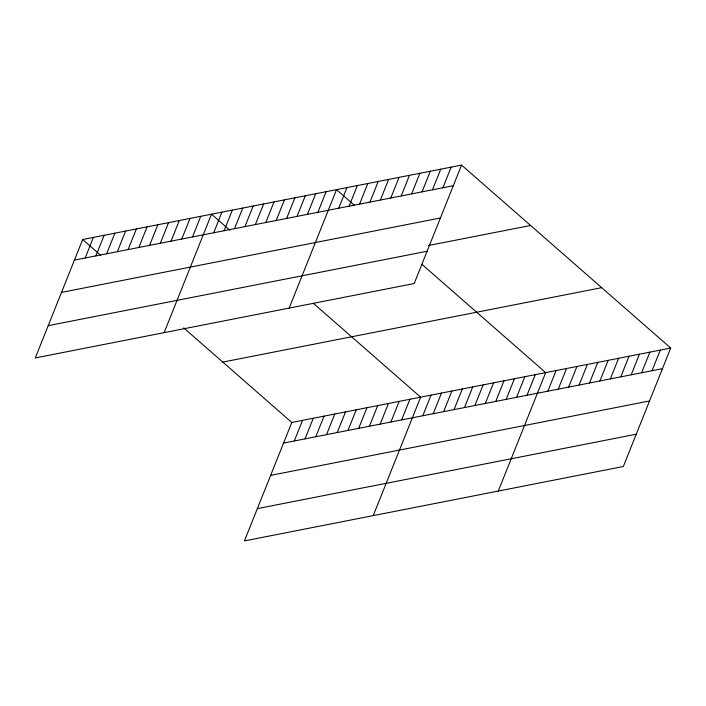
<?xml version="1.0" encoding="UTF-8"?>
<svg xmlns="http://www.w3.org/2000/svg" width="706" height="706" viewBox="0 0 706 706"><rect width="100%" height="100%" fill="white"/><g stroke="black" fill="none" stroke-linecap="round" stroke-linejoin="round"><path stroke-width="1.06" d="M461.565 165.089L82.673 239.502L35.3 357.942L414.193 283.53L461.565 165.089L670.7 348.058L623.327 466.498L244.435 540.911L291.807 422.47L670.7 348.058M85.161 258.008L93.413 237.392M95.901 255.899L104.144 235.283M106.632 253.798L114.875 233.183M117.372 251.689L125.615 231.074M128.104 249.58L136.346 228.965M138.844 247.471L147.086 226.855M149.575 245.361L157.817 224.746M160.306 243.252L168.558 222.637M171.046 241.143L179.289 220.528M181.777 239.034L190.029 218.419M192.517 236.925L200.76 216.31M164.127 332.641L211.5 214.2L229.574 230.015M213.671 232.777L221.913 212.153M224.093 230.73L232.336 210.114M234.507 228.682L242.758 208.067M244.929 226.635L253.172 206.02M255.351 224.587L263.594 203.972M265.765 222.54L274.016 201.925M276.187 220.493L284.43 199.877M286.61 218.445L294.852 197.83M297.032 216.398L305.274 195.783M307.445 214.359L315.697 193.744M317.868 212.312L326.11 191.697M289.16 308.09L336.533 189.649L354.606 205.464M338.704 208.217L346.955 187.602M349.126 206.17L357.368 185.554M359.548 204.122L367.791 183.507M369.962 202.075L378.213 181.46M380.384 200.027L388.627 179.412M390.806 197.989L399.049 177.374M294.296 440.976L302.539 420.361M401.22 195.941L409.471 175.326M305.036 438.867L313.279 418.252M411.642 193.894L419.885 173.279M315.767 436.758L324.01 416.143M422.064 191.847L430.307 171.231M326.499 434.649L334.75 414.034M432.478 189.799L440.729 169.184M337.239 432.54L345.481 411.925M442.9 187.752L451.143 167.137M347.97 430.431L356.221 409.815M358.71 428.321L366.952 407.706M369.441 426.212L377.692 405.597M380.181 424.103L388.424 403.488M390.912 422.003L399.164 401.387M401.652 419.893L409.895 399.278M373.253 515.609L420.635 397.169L313.332 303.289M422.806 415.737L431.048 395.122M433.228 413.69L441.471 393.074M443.642 411.642L451.893 391.027M454.064 409.595L462.306 388.98M464.486 407.547L472.729 386.932M474.9 405.5L483.151 384.885M485.322 403.461L493.565 382.846M495.744 401.414L503.987 380.799M506.158 399.367L514.409 378.751M516.58 397.319L524.823 376.704M527.003 395.272L535.245 374.657M498.295 491.049L545.667 372.609L421.959 264.379M547.838 391.177L556.081 370.562M558.261 389.13L566.503 368.514M568.674 387.091L576.926 366.476M579.096 385.044L587.348 364.428M589.519 382.996L597.761 362.381M599.941 380.949L608.184 360.334M610.355 378.901L618.606 358.286M620.777 376.854L629.02 356.239M631.199 374.807L639.442 354.191M641.613 372.759L649.864 352.144M652.035 370.721L660.278 350.105M74.43 260.117L453.323 185.704M61.519 292.399L440.412 217.986M428.471 245.52L530.577 225.47M48.211 325.66L427.104 251.248M222.796 362.09L601.688 287.677M283.565 443.086L662.457 368.673M270.645 475.367L649.546 400.955M257.346 508.629L636.238 434.216M82.673 239.502L100.746 255.316M183.728 327.911L291.807 422.47"/></g></svg>
